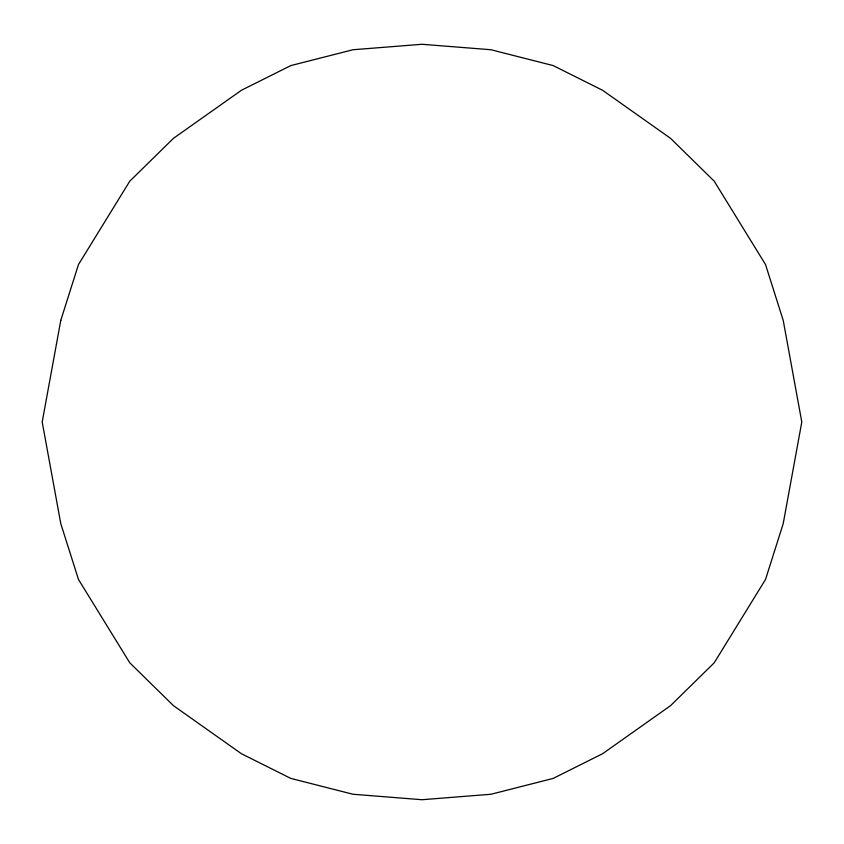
<?xml version="1.0" encoding="UTF-8"?>
<svg xmlns="http://www.w3.org/2000/svg" width="844" height="844" viewBox="0 0 844 844"><rect width="100%" height="100%" fill="white"/><g stroke="black" fill="none" stroke-linecap="round" stroke-linejoin="round"><path stroke-width="1.27" d="M60.789 320.361L42.2 422L60.789 523.639L78.471 579.448L129.776 662.804L173.421 705.637L241.395 753.713L290.779 778.4L353.014 794.257L422 799.722L490.986 794.257L553.221 778.4L602.605 753.713L670.579 705.637L714.224 662.804L765.529 579.448L783.211 523.639L801.8 422L783.211 320.361L765.529 264.552L714.224 181.196L670.579 138.363L602.605 90.287L553.221 65.6L490.986 49.743L422 44.278L353.014 49.743L290.779 65.6L241.395 90.287L173.421 138.363L129.776 181.196L78.471 264.552L60.789 320.361"/></g></svg>
